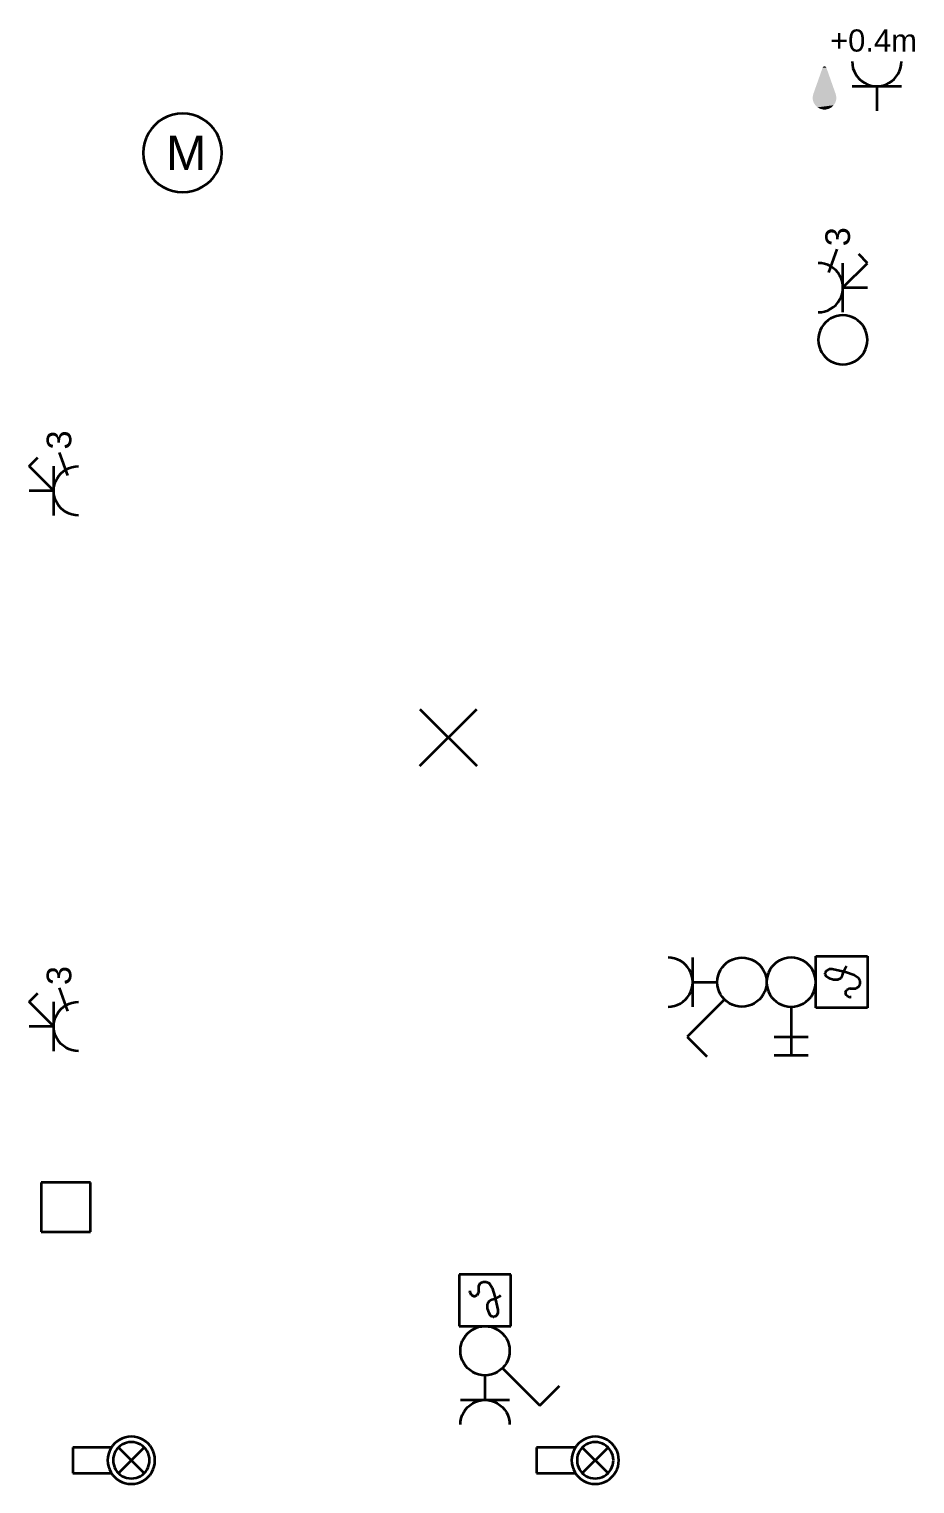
# Model space of a CAD drawing. Extents: x 800 to 1481, y 55 to 490.
# Drawn here: x 1230.3 to 1266.2, y 126.3 to 185.4 of the extents above; entities that cross this region are included whole.
import ezdxf

# ---------------------------------------------------------------- set-up
doc = ezdxf.new("R2010")
doc.units = 0
doc.layers.get('0').update_dxf_attribs({"lineweight": 18})
for name, color, linetype, lineweight, true_color in [('E_Licht', 7, 'Continuous', 35, 0x0080ff), ('E_Multimedia', 7, 'Continuous', 35, 0x00e500), ('E_RTH', 5, 'Continuous', 35, 0x0000ff)]:
    doc.layers.add(name, color=color, linetype=linetype, lineweight=lineweight, true_color=true_color)
doc.styles.get("Standard").update_dxf_attribs({"font": 'arial.ttf'})

# ---------------------------------------------------------------- blocks, each defined once
blk = doc.blocks.new('Abzweigdose quadratisch (multi) UP-A0Q9B2I7AY', base_point=(1230.743, 136.583))
at = {"color": 0, "lineweight": -2}
for p, q in [((1230.743, 138.583), (1230.743, 136.583)), ((1232.743, 138.583), (1230.743, 138.583)), ((1232.743, 136.583), (1232.743, 138.583)), ((1230.743, 136.583), (1232.743, 136.583))]:
    blk.add_line(p, q, dxfattribs=at)
blk = doc.blocks.new('Motor allgemein-A0Q9B2I9AY', base_point=(1234.889, 178.82))
at = {"color": 0, "linetype": 'ByBlock', "lineweight": -2, "ltscale": 0.35}
for p, q in [((1235.358, 181.551), (1235.22, 181.394)), ((1235.515, 181.689), (1235.358, 181.551)), ((1235.689, 181.806), (1235.515, 181.689)), ((1235.877, 181.898), (1235.689, 181.806)), ((1236.075, 181.965), (1235.877, 181.898)), ((1236.28, 182.006), (1236.075, 181.965)), ((1236.489, 182.02), (1236.28, 182.006)), ((1236.698, 182.006), (1236.489, 182.02)), ((1236.903, 181.965), (1236.698, 182.006)), ((1237.101, 181.898), (1236.903, 181.965)), ((1237.289, 181.806), (1237.101, 181.898)), ((1237.463, 181.689), (1237.289, 181.806)), ((1237.62, 181.551), (1237.463, 181.689)), ((1237.758, 181.394), (1237.62, 181.551)), ((1235.011, 181.032), (1234.943, 180.834)), ((1235.103, 181.22), (1235.011, 181.032)), ((1235.22, 181.394), (1235.103, 181.22)), ((1237.875, 181.22), (1237.758, 181.394)), ((1237.967, 181.032), (1237.875, 181.22)), ((1238.034, 180.834), (1237.967, 181.032)), ((1234.903, 180.629), (1234.889, 180.42)), ((1234.889, 180.42), (1234.903, 180.211)), ((1234.943, 180.834), (1234.903, 180.629)), ((1238.075, 180.629), (1238.034, 180.834)), ((1238.089, 180.42), (1238.075, 180.629)), ((1238.075, 180.211), (1238.089, 180.42)), ((1234.903, 180.211), (1234.943, 180.006)), ((1234.943, 180.006), (1235.011, 179.808)), ((1235.011, 179.808), (1235.103, 179.62)), ((1237.875, 179.62), (1237.967, 179.808)), ((1237.967, 179.808), (1238.034, 180.006)), ((1238.034, 180.006), (1238.075, 180.211)), ((1235.103, 179.62), (1235.22, 179.446)), ((1235.22, 179.446), (1235.358, 179.289)), ((1235.358, 179.289), (1235.515, 179.151)), ((1235.515, 179.151), (1235.689, 179.034)), ((1237.289, 179.034), (1237.463, 179.151)), ((1237.463, 179.151), (1237.62, 179.289)), ((1237.62, 179.289), (1237.758, 179.446)), ((1237.758, 179.446), (1237.875, 179.62)), ((1235.689, 179.034), (1235.877, 178.942)), ((1235.877, 178.942), (1236.075, 178.874)), ((1236.075, 178.874), (1236.28, 178.834)), ((1236.28, 178.834), (1236.489, 178.82)), ((1236.489, 178.82), (1236.698, 178.834)), ((1236.698, 178.834), (1236.903, 178.874)), ((1236.903, 178.874), (1237.101, 178.942)), ((1237.101, 178.942), (1237.289, 179.034))]:
    blk.add_line(p, q, dxfattribs=at)
at = {"color": 0, "linetype": 'ByBlock', "lineweight": -2, "ltscale": 0.35, "insert": (1235.819, 181.12), "char_height": 1.4, "attachment_point": 1}
blk.add_mtext('{\\fArial;M}', dxfattribs=at)
blk = doc.blocks.new('Temperaturmelder_ UP-A0Q9B2ILAY', base_point=(1247.721, 132.746))
at = {"color": 0, "linetype": 'ByBlock', "lineweight": -2, "ltscale": 0.35}
for p, q in [((1247.721, 134.846), (1247.721, 132.746)), ((1249.821, 134.846), (1247.721, 134.846)), ((1249.821, 132.746), (1249.821, 134.846)), ((1248.516, 134.366), (1248.576, 134.486)), ((1248.516, 134.144), (1248.516, 134.366)), ((1248.576, 134.486), (1248.696, 134.546)), ((1248.696, 134.546), (1248.816, 134.546)), ((1248.816, 134.546), (1248.936, 134.486)), ((1248.936, 134.486), (1249.056, 134.306)), ((1249.056, 134.306), (1249.176, 133.946)), ((1248.156, 134.186), (1248.156, 134.144)), ((1248.156, 134.135), (1248.156, 134.144)), ((1248.158, 134.126), (1248.156, 134.135)), ((1248.16, 134.118), (1248.158, 134.126)), ((1248.164, 134.11), (1248.16, 134.118)), ((1248.164, 134.11), (1248.207, 134.023)), ((1248.211, 134.017), (1248.207, 134.023)), ((1248.215, 134.011), (1248.211, 134.017)), ((1248.22, 134.006), (1248.215, 134.011)), ((1248.226, 134.001), (1248.22, 134.006)), ((1248.232, 133.998), (1248.226, 134.001)), ((1248.232, 133.998), (1248.311, 133.959)), ((1248.317, 133.956), (1248.311, 133.959)), ((1248.325, 133.954), (1248.317, 133.956)), ((1248.332, 133.953), (1248.325, 133.954)), ((1248.339, 133.953), (1248.332, 133.953)), ((1248.347, 133.954), (1248.339, 133.953)), ((1248.354, 133.956), (1248.347, 133.954)), ((1248.361, 133.959), (1248.354, 133.956)), ((1248.361, 133.959), (1248.439, 133.998)), ((1248.445, 134.001), (1248.439, 133.998)), ((1248.451, 134.006), (1248.445, 134.001)), ((1248.456, 134.011), (1248.451, 134.006)), ((1248.46, 134.017), (1248.456, 134.011)), ((1248.464, 134.023), (1248.46, 134.017)), ((1248.464, 134.023), (1248.508, 134.11)), ((1248.511, 134.118), (1248.508, 134.11)), ((1248.514, 134.126), (1248.511, 134.118)), ((1248.515, 134.135), (1248.514, 134.126)), ((1248.516, 134.144), (1248.515, 134.135)), ((1248.876, 133.646), (1248.936, 133.766)), ((1248.876, 133.466), (1248.876, 133.646)), ((1248.936, 133.766), (1249.056, 133.826)), ((1249.056, 133.826), (1249.236, 133.886)), ((1249.176, 133.946), (1249.296, 133.406)), ((1249.236, 133.886), (1249.356, 133.946)), ((1249.356, 133.946), (1249.416, 134.006)), ((1248.936, 133.286), (1248.876, 133.466)), ((1248.996, 133.166), (1248.936, 133.286)), ((1249.082, 133.123), (1248.996, 133.166)), ((1249.091, 133.119), (1249.082, 133.123)), ((1249.101, 133.116), (1249.091, 133.119)), ((1249.111, 133.115), (1249.101, 133.116)), ((1249.121, 133.115), (1249.111, 133.115)), ((1249.13, 133.116), (1249.121, 133.115)), ((1249.14, 133.119), (1249.13, 133.116)), ((1249.149, 133.123), (1249.14, 133.119)), ((1249.236, 133.166), (1249.149, 133.123)), ((1249.296, 133.286), (1249.236, 133.166)), ((1249.296, 133.406), (1249.296, 133.286)), ((1247.721, 132.746), (1249.821, 132.746))]:
    blk.add_line(p, q, dxfattribs=at)
blk = doc.blocks.new('Schalter_ Schema 0_ UP-A0Q9B2INAY', base_point=(1247.771, 129.518))
at = {"color": 0, "linetype": 'ByBlock', "lineweight": -2, "ltscale": 0.35}
for p, q in [((1247.977, 132.355), (1248.064, 132.453)), ((1248.064, 132.453), (1248.162, 132.539)), ((1248.162, 132.539), (1248.271, 132.612)), ((1248.271, 132.612), (1248.388, 132.67)), ((1248.388, 132.67), (1248.512, 132.712)), ((1248.512, 132.712), (1248.64, 132.737)), ((1248.64, 132.737), (1248.771, 132.746)), ((1248.771, 132.746), (1248.901, 132.737)), ((1248.901, 132.737), (1249.029, 132.712)), ((1249.029, 132.712), (1249.153, 132.67)), ((1249.153, 132.67), (1249.271, 132.612)), ((1249.271, 132.612), (1249.379, 132.539)), ((1249.379, 132.539), (1249.478, 132.453)), ((1249.478, 132.453), (1249.564, 132.355)), ((1247.771, 131.746), (1247.779, 131.877)), ((1247.779, 131.877), (1247.805, 132.005)), ((1247.805, 132.005), (1247.847, 132.129)), ((1247.847, 132.129), (1247.905, 132.246)), ((1247.905, 132.246), (1247.977, 132.355)), ((1249.564, 132.355), (1249.637, 132.246)), ((1249.637, 132.246), (1249.695, 132.129)), ((1249.695, 132.129), (1249.737, 132.005)), ((1249.737, 132.005), (1249.762, 131.877)), ((1249.762, 131.877), (1249.771, 131.746)), ((1247.779, 131.615), (1247.771, 131.746)), ((1247.805, 131.487), (1247.779, 131.615)), ((1247.847, 131.363), (1247.805, 131.487)), ((1247.905, 131.246), (1247.847, 131.363)), ((1247.977, 131.137), (1247.905, 131.246)), ((1249.637, 131.246), (1249.564, 131.137)), ((1249.695, 131.363), (1249.637, 131.246)), ((1249.737, 131.487), (1249.695, 131.363)), ((1249.762, 131.615), (1249.737, 131.487)), ((1249.771, 131.746), (1249.762, 131.615)), ((1248.064, 131.039), (1247.977, 131.137)), ((1248.162, 130.953), (1248.064, 131.039)), ((1248.271, 130.88), (1248.162, 130.953)), ((1248.388, 130.822), (1248.271, 130.88)), ((1248.512, 130.78), (1248.388, 130.822)), ((1248.64, 130.755), (1248.512, 130.78)), ((1248.771, 130.746), (1248.64, 130.755)), ((1248.901, 130.755), (1248.771, 130.746)), ((1249.029, 130.78), (1248.901, 130.755)), ((1249.153, 130.822), (1249.029, 130.78)), ((1249.271, 130.88), (1249.153, 130.822)), ((1249.379, 130.953), (1249.271, 130.88)), ((1249.478, 131.039), (1249.379, 130.953)), ((1249.564, 131.137), (1249.478, 131.039)), ((1249.478, 131.039), (1250.999, 129.518)), ((1250.999, 129.518), (1251.797, 130.315))]:
    blk.add_line(p, q, dxfattribs=at)
blk = doc.blocks.new('Steckdose T13_ UP-A0Q9B2IPAY', base_point=(1247.771, 128.746))
at = {"color": 0, "linetype": 'ByBlock', "lineweight": -2, "ltscale": 0.35}
for p, q in [((1248.771, 129.746), (1248.771, 130.746)), ((1247.771, 129.746), (1249.771, 129.746)), ((1248.064, 129.453), (1248.162, 129.539)), ((1248.162, 129.539), (1248.271, 129.612)), ((1248.271, 129.612), (1248.388, 129.67)), ((1248.388, 129.67), (1248.512, 129.712)), ((1248.512, 129.712), (1248.64, 129.737)), ((1248.64, 129.737), (1248.771, 129.746)), ((1248.771, 129.746), (1248.901, 129.737)), ((1248.901, 129.737), (1249.029, 129.712)), ((1249.029, 129.712), (1249.153, 129.67)), ((1249.153, 129.67), (1249.271, 129.612)), ((1249.271, 129.612), (1249.379, 129.539)), ((1249.379, 129.539), (1249.478, 129.453)), ((1247.771, 128.746), (1247.779, 128.877)), ((1247.779, 128.877), (1247.805, 129.005)), ((1247.805, 129.005), (1247.847, 129.129)), ((1247.847, 129.129), (1247.905, 129.246)), ((1247.905, 129.246), (1247.977, 129.355)), ((1247.977, 129.355), (1248.064, 129.453)), ((1249.478, 129.453), (1249.564, 129.355)), ((1249.564, 129.355), (1249.637, 129.246)), ((1249.637, 129.246), (1249.695, 129.129)), ((1249.695, 129.129), (1249.737, 129.005)), ((1249.737, 129.005), (1249.762, 128.877)), ((1249.762, 128.877), (1249.771, 128.746))]:
    blk.add_line(p, q, dxfattribs=at)
blk = doc.blocks.new('Steckdose T13_ UP_ IP Schutz-A0Q9B3NNAY', base_point=(1262.08, 182.126))
at = {"color": 0, "lineweight": -2}
for p, q in [((1263.682, 184.126), (1263.69, 183.996)), ((1263.69, 183.996), (1263.716, 183.868)), ((1263.716, 183.868), (1263.758, 183.744)), ((1265.606, 183.744), (1265.648, 183.868)), ((1265.648, 183.868), (1265.673, 183.996)), ((1265.673, 183.996), (1265.682, 184.126)), ((1263.758, 183.744), (1263.816, 183.626)), ((1263.816, 183.626), (1263.889, 183.518)), ((1263.889, 183.518), (1263.975, 183.419)), ((1263.975, 183.419), (1264.073, 183.333)), ((1264.073, 183.333), (1264.182, 183.26)), ((1264.182, 183.26), (1264.299, 183.203)), ((1265.065, 183.203), (1265.182, 183.26)), ((1265.182, 183.26), (1265.291, 183.333)), ((1265.291, 183.333), (1265.389, 183.419)), ((1265.389, 183.419), (1265.475, 183.518)), ((1265.475, 183.518), (1265.548, 183.626)), ((1265.548, 183.626), (1265.606, 183.744)), ((1263.682, 183.126), (1265.682, 183.126)), ((1264.299, 183.203), (1264.423, 183.161)), ((1264.423, 183.161), (1264.551, 183.135)), ((1264.551, 183.135), (1264.682, 183.126)), ((1264.682, 183.126), (1264.812, 183.135)), ((1264.682, 183.126), (1264.682, 182.126)), ((1264.812, 183.135), (1264.941, 183.161)), ((1264.941, 183.161), (1265.065, 183.203))]:
    blk.add_line(p, q, dxfattribs=at)
for points in [[(1263.011, 182.817), (1262.106, 182.817), (1262.634, 183.883)], [(1262.106, 182.817), (1262.634, 183.883), (1262.483, 183.883)], [(1262.634, 183.883), (1262.483, 183.883), (1262.624, 183.903)], [(1262.483, 183.883), (1262.624, 183.903), (1262.493, 183.903)], [(1262.624, 183.903), (1262.493, 183.903), (1262.609, 183.919)], [(1262.493, 183.903), (1262.609, 183.919), (1262.508, 183.919)], [(1262.609, 183.919), (1262.508, 183.919), (1262.59, 183.93)], [(1262.508, 183.919), (1262.59, 183.93), (1262.527, 183.93)], [(1262.59, 183.93), (1262.527, 183.93), (1262.569, 183.936)], [(1262.527, 183.93), (1262.569, 183.936), (1262.548, 183.936)], [(1263.037, 182.698), (1262.08, 182.698), (1263.011, 182.817)], [(1262.08, 182.698), (1263.011, 182.817), (1262.106, 182.817)], [(1262.085, 182.576), (1263.037, 182.698), (1262.08, 182.698)], [(1263.037, 182.698), (1262.08, 182.698), (1263.037, 182.698)], [(1262.08, 182.698), (1263.037, 182.698), (1262.08, 182.698)], [(1263.032, 182.576), (1262.085, 182.576), (1263.037, 182.698)], [(1262.121, 182.459), (1263.032, 182.576), (1262.085, 182.576)], [(1263.032, 182.576), (1262.085, 182.576), (1263.032, 182.576)], [(1262.085, 182.576), (1263.032, 182.576), (1262.085, 182.576)], [(1262.996, 182.459), (1262.121, 182.459), (1263.032, 182.576)], [(1262.185, 182.355), (1262.996, 182.459), (1262.121, 182.459)], [(1262.996, 182.459), (1262.121, 182.459), (1262.996, 182.459)], [(1262.121, 182.459), (1262.996, 182.459), (1262.121, 182.459)], [(1262.932, 182.355), (1262.185, 182.355), (1262.996, 182.459)], [(1262.273, 182.271), (1262.932, 182.355), (1262.185, 182.355)], [(1262.844, 182.271), (1262.273, 182.271), (1262.932, 182.355)], [(1262.379, 182.211), (1262.844, 182.271), (1262.273, 182.271)], [(1262.737, 182.211), (1262.379, 182.211), (1262.844, 182.271)], [(1262.497, 182.181), (1262.737, 182.211), (1262.379, 182.211)], [(1262.619, 182.181), (1262.497, 182.181), (1262.737, 182.211)], [(1262.497, 182.181), (1262.619, 182.181), (1262.497, 182.181)]]:
    blk.add_solid(points, dxfattribs=at)
blk = doc.blocks.new('Bauteilbeschriftung-A0Q9B3NPAY', base_point=(1262.784, 184.536))
at = {"color": 0, "linetype": 'ByBlock', "lineweight": -2, "ltscale": 0.35, "insert": (1262.784, 185.436), "char_height": 0.9, "attachment_point": 1}
blk.add_mtext('{\\fArial;+0.4m}', dxfattribs=at)
blk = doc.blocks.new('LED-Deckenleuchte mit Trafotunnel-A0Q9B3VBAY', base_point=(1250.866, 126.336))
at = {"color": 0, "linetype": 'ByBlock', "lineweight": -2, "ltscale": 0.35}
for p, q in [((1252.44, 127.818), (1250.866, 127.818)), ((1250.866, 127.818), (1250.866, 126.774)), ((1252.414, 127.776), (1252.358, 127.663)), ((1252.484, 127.881), (1252.414, 127.776)), ((1252.566, 127.975), (1252.484, 127.881)), ((1252.661, 128.058), (1252.566, 127.975)), ((1252.66, 127.746), (1252.606, 127.665)), ((1252.723, 127.818), (1252.66, 127.746)), ((1252.765, 128.128), (1252.661, 128.058)), ((1252.796, 127.882), (1252.723, 127.818)), ((1252.723, 127.818), (1253.768, 126.774)), ((1252.723, 126.774), (1253.768, 127.818)), ((1252.878, 128.183), (1252.765, 128.128)), ((1252.876, 127.936), (1252.796, 127.882)), ((1252.963, 127.978), (1252.876, 127.936)), ((1252.997, 128.224), (1252.878, 128.183)), ((1253.054, 128.009), (1252.963, 127.978)), ((1253.12, 128.248), (1252.997, 128.224)), ((1253.149, 128.028), (1253.054, 128.009)), ((1253.245, 128.256), (1253.12, 128.248)), ((1253.245, 128.035), (1253.149, 128.028)), ((1253.371, 128.248), (1253.245, 128.256)), ((1253.342, 128.028), (1253.245, 128.035)), ((1253.437, 128.009), (1253.342, 128.028)), ((1253.494, 128.224), (1253.371, 128.248)), ((1253.528, 127.978), (1253.437, 128.009)), ((1253.613, 128.183), (1253.494, 128.224)), ((1253.615, 127.936), (1253.528, 127.978)), ((1253.726, 128.128), (1253.613, 128.183)), ((1253.695, 127.882), (1253.615, 127.936)), ((1253.768, 127.818), (1253.695, 127.882)), ((1253.83, 128.058), (1253.726, 128.128)), ((1253.831, 127.746), (1253.768, 127.818)), ((1253.924, 127.975), (1253.83, 128.058)), ((1253.885, 127.665), (1253.831, 127.746)), ((1254.007, 127.881), (1253.924, 127.975)), ((1254.077, 127.776), (1254.007, 127.881)), ((1254.133, 127.663), (1254.077, 127.776)), ((1252.293, 127.421), (1252.285, 127.296)), ((1252.285, 127.296), (1252.293, 127.171)), ((1252.318, 127.545), (1252.293, 127.421)), ((1252.293, 127.171), (1252.318, 127.047)), ((1252.358, 127.663), (1252.318, 127.545)), ((1252.513, 127.392), (1252.507, 127.296)), ((1252.507, 127.296), (1252.513, 127.2)), ((1252.532, 127.487), (1252.513, 127.392)), ((1252.513, 127.2), (1252.532, 127.105)), ((1252.563, 127.579), (1252.532, 127.487)), ((1252.532, 127.105), (1252.563, 127.013)), ((1252.606, 127.665), (1252.563, 127.579)), ((1253.928, 127.579), (1253.885, 127.665)), ((1253.959, 127.487), (1253.928, 127.579)), ((1253.928, 127.013), (1253.959, 127.105)), ((1253.978, 127.392), (1253.959, 127.487)), ((1253.959, 127.105), (1253.978, 127.2)), ((1253.984, 127.296), (1253.978, 127.392)), ((1253.978, 127.2), (1253.984, 127.296)), ((1254.173, 127.545), (1254.133, 127.663)), ((1254.197, 127.421), (1254.173, 127.545)), ((1254.173, 127.047), (1254.197, 127.171)), ((1254.206, 127.296), (1254.197, 127.421)), ((1254.197, 127.171), (1254.206, 127.296)), ((1250.866, 126.774), (1252.44, 126.774)), ((1252.318, 127.047), (1252.358, 126.929)), ((1252.358, 126.929), (1252.414, 126.816)), ((1252.414, 126.816), (1252.484, 126.711)), ((1252.484, 126.711), (1252.566, 126.617)), ((1252.563, 127.013), (1252.606, 126.927)), ((1252.566, 126.617), (1252.661, 126.534)), ((1252.606, 126.927), (1252.66, 126.846)), ((1252.66, 126.846), (1252.723, 126.774)), ((1252.661, 126.534), (1252.765, 126.464)), ((1252.723, 126.774), (1252.796, 126.71)), ((1252.796, 126.71), (1252.876, 126.656)), ((1252.876, 126.656), (1252.963, 126.614)), ((1252.963, 126.614), (1253.054, 126.583)), ((1253.054, 126.583), (1253.149, 126.564)), ((1253.149, 126.564), (1253.245, 126.557)), ((1253.245, 126.557), (1253.342, 126.564)), ((1253.342, 126.564), (1253.437, 126.583)), ((1253.437, 126.583), (1253.528, 126.614)), ((1253.528, 126.614), (1253.615, 126.656)), ((1253.615, 126.656), (1253.695, 126.71)), ((1253.695, 126.71), (1253.768, 126.774)), ((1253.726, 126.464), (1253.83, 126.534)), ((1253.768, 126.774), (1253.831, 126.846)), ((1253.83, 126.534), (1253.924, 126.617)), ((1253.831, 126.846), (1253.885, 126.927)), ((1253.885, 126.927), (1253.928, 127.013)), ((1253.924, 126.617), (1254.007, 126.711)), ((1254.007, 126.711), (1254.077, 126.816)), ((1254.077, 126.816), (1254.133, 126.929)), ((1254.133, 126.929), (1254.173, 127.047)), ((1252.765, 126.464), (1252.878, 126.409)), ((1252.878, 126.409), (1252.997, 126.368)), ((1252.997, 126.368), (1253.12, 126.344)), ((1253.12, 126.344), (1253.245, 126.336)), ((1253.245, 126.336), (1253.371, 126.344)), ((1253.371, 126.344), (1253.494, 126.368)), ((1253.494, 126.368), (1253.613, 126.409)), ((1253.613, 126.409), (1253.726, 126.464))]:
    blk.add_line(p, q, dxfattribs=at)
blk = doc.blocks.new('Deckenauslass-A0Q9B47TAY', base_point=(1246.126, 155.507))
at = {"color": 0, "lineweight": -2}
for p, q in [((1246.126, 155.507), (1248.434, 157.815)), ((1246.126, 157.815), (1248.434, 155.507))]:
    blk.add_line(p, q, dxfattribs=at)
blk = doc.blocks.new('Steckdose T13_ UP_ 3-fach_ geschaltet-A0Q9B47VAY', base_point=(1230.255, 143.924))
at = {"color": 0, "linetype": 'ByBlock', "lineweight": -2, "ltscale": 0.35}
for p, q in [((1230.255, 145.924), (1230.61, 146.279)), ((1231.824, 145.542), (1231.486, 146.486)), ((1231.255, 144.924), (1230.255, 145.924)), ((1231.255, 143.924), (1231.255, 145.924)), ((1231.331, 145.307), (1231.389, 145.424)), ((1231.389, 145.424), (1231.462, 145.533)), ((1231.462, 145.533), (1231.548, 145.631)), ((1231.548, 145.631), (1231.646, 145.718)), ((1231.646, 145.718), (1231.755, 145.79)), ((1231.755, 145.79), (1231.873, 145.848)), ((1231.873, 145.848), (1231.996, 145.89)), ((1231.996, 145.89), (1232.125, 145.916)), ((1232.125, 145.916), (1232.255, 145.924)), ((1231.255, 144.924), (1230.255, 144.924)), ((1231.255, 144.924), (1231.264, 145.055)), ((1231.264, 144.794), (1231.255, 144.924)), ((1231.264, 145.055), (1231.289, 145.183)), ((1231.289, 145.183), (1231.331, 145.307)), ((1231.289, 144.665), (1231.264, 144.794)), ((1231.331, 144.542), (1231.289, 144.665)), ((1231.389, 144.424), (1231.331, 144.542)), ((1231.462, 144.315), (1231.389, 144.424)), ((1231.548, 144.217), (1231.462, 144.315)), ((1231.646, 144.131), (1231.548, 144.217)), ((1231.755, 144.058), (1231.646, 144.131)), ((1231.873, 144), (1231.755, 144.058)), ((1231.996, 143.958), (1231.873, 144)), ((1232.125, 143.933), (1231.996, 143.958)), ((1232.255, 143.924), (1232.125, 143.933))]:
    blk.add_line(p, q, dxfattribs=at)
at = {"color": 0, "linetype": 'ByBlock', "lineweight": -2, "ltscale": 0.35, "insert": (1230.968, 146.603), "char_height": 1, "attachment_point": 1, "rotation": 90}
blk.add_mtext('{\\fArial;3}', dxfattribs=at)
blk = doc.blocks.new('Steckdose T13_ UP_ 3-fach_ geschaltet-A0Q9B47XAY', base_point=(1230.255, 165.686))
at = {"color": 0, "linetype": 'ByBlock', "lineweight": -2, "ltscale": 0.35}
for p, q in [((1230.255, 167.686), (1230.61, 168.041)), ((1231.824, 167.304), (1231.486, 168.248)), ((1231.255, 166.686), (1230.255, 167.686)), ((1231.255, 165.686), (1231.255, 167.686)), ((1231.389, 167.186), (1231.462, 167.295)), ((1231.462, 167.295), (1231.548, 167.393)), ((1231.548, 167.393), (1231.646, 167.48)), ((1231.646, 167.48), (1231.755, 167.552)), ((1231.755, 167.552), (1231.873, 167.61)), ((1231.873, 167.61), (1231.996, 167.652)), ((1231.996, 167.652), (1232.125, 167.678)), ((1232.125, 167.678), (1232.255, 167.686)), ((1231.255, 166.686), (1231.264, 166.817)), ((1231.264, 166.817), (1231.289, 166.945)), ((1231.289, 166.945), (1231.331, 167.069)), ((1231.331, 167.069), (1231.389, 167.186)), ((1231.255, 166.686), (1230.255, 166.686)), ((1231.264, 166.556), (1231.255, 166.686)), ((1231.289, 166.428), (1231.264, 166.556)), ((1231.331, 166.304), (1231.289, 166.428)), ((1231.389, 166.186), (1231.331, 166.304)), ((1231.462, 166.078), (1231.389, 166.186)), ((1231.548, 165.979), (1231.462, 166.078)), ((1231.646, 165.893), (1231.548, 165.979)), ((1231.755, 165.82), (1231.646, 165.893)), ((1231.873, 165.762), (1231.755, 165.82)), ((1231.996, 165.72), (1231.873, 165.762)), ((1232.125, 165.695), (1231.996, 165.72)), ((1232.255, 165.686), (1232.125, 165.695))]:
    blk.add_line(p, q, dxfattribs=at)
at = {"color": 0, "linetype": 'ByBlock', "lineweight": -2, "ltscale": 0.35, "insert": (1230.968, 168.365), "char_height": 1, "attachment_point": 1, "rotation": 90}
blk.add_mtext('{\\fArial;3}', dxfattribs=at)
blk = doc.blocks.new('Temperaturmelder_ UP-A0Q9B47ZAY', base_point=(1262.205, 145.675))
at = {"color": 0, "linetype": 'ByBlock', "lineweight": -2, "ltscale": 0.35}
for p, q in [((1262.205, 145.675), (1262.205, 147.775)), ((1262.205, 147.775), (1264.305, 147.775)), ((1262.745, 147.25), (1262.625, 147.19)), ((1262.865, 147.25), (1262.745, 147.25)), ((1263.405, 147.13), (1262.865, 147.25)), ((1263.345, 147.19), (1263.405, 147.31)), ((1263.405, 147.31), (1263.465, 147.37)), ((1264.305, 147.775), (1264.305, 145.675)), ((1262.576, 147.084), (1262.574, 147.075)), ((1262.574, 147.075), (1262.574, 147.065)), ((1262.574, 147.065), (1262.576, 147.055)), ((1262.578, 147.094), (1262.576, 147.084)), ((1262.576, 147.055), (1262.578, 147.045)), ((1262.582, 147.103), (1262.578, 147.094)), ((1262.578, 147.045), (1262.582, 147.036)), ((1262.625, 147.19), (1262.582, 147.103)), ((1262.582, 147.036), (1262.625, 146.95)), ((1262.625, 146.95), (1262.745, 146.89)), ((1262.745, 146.89), (1262.925, 146.83)), ((1262.925, 146.83), (1263.105, 146.83)), ((1263.105, 146.83), (1263.225, 146.89)), ((1263.225, 146.89), (1263.285, 147.01)), ((1263.285, 147.01), (1263.345, 147.19)), ((1263.765, 147.01), (1263.405, 147.13)), ((1263.945, 146.89), (1263.765, 147.01)), ((1264.005, 146.77), (1263.945, 146.89)), ((1263.945, 146.53), (1264.005, 146.65)), ((1264.005, 146.65), (1264.005, 146.77)), ((1263.413, 146.301), (1263.412, 146.293)), ((1263.412, 146.293), (1263.412, 146.286)), ((1263.412, 146.286), (1263.413, 146.279)), ((1263.415, 146.308), (1263.413, 146.301)), ((1263.413, 146.279), (1263.415, 146.271)), ((1263.418, 146.315), (1263.415, 146.308)), ((1263.415, 146.271), (1263.418, 146.264)), ((1263.418, 146.315), (1263.457, 146.393)), ((1263.457, 146.186), (1263.418, 146.264)), ((1263.461, 146.399), (1263.457, 146.393)), ((1263.457, 146.186), (1263.461, 146.18)), ((1263.465, 146.405), (1263.461, 146.399)), ((1263.461, 146.18), (1263.465, 146.174)), ((1263.47, 146.41), (1263.465, 146.405)), ((1263.465, 146.174), (1263.47, 146.169)), ((1263.476, 146.414), (1263.47, 146.41)), ((1263.47, 146.169), (1263.476, 146.165)), ((1263.482, 146.418), (1263.476, 146.414)), ((1263.476, 146.165), (1263.482, 146.161)), ((1263.482, 146.418), (1263.57, 146.462)), ((1263.57, 146.118), (1263.482, 146.161)), ((1263.578, 146.465), (1263.57, 146.462)), ((1263.57, 146.118), (1263.578, 146.114)), ((1263.586, 146.468), (1263.578, 146.465)), ((1263.578, 146.114), (1263.586, 146.112)), ((1263.594, 146.469), (1263.586, 146.468)), ((1263.586, 146.112), (1263.594, 146.11)), ((1263.603, 146.47), (1263.594, 146.469)), ((1263.594, 146.11), (1263.603, 146.11)), ((1263.603, 146.47), (1263.825, 146.47)), ((1263.645, 146.11), (1263.603, 146.11)), ((1263.825, 146.47), (1263.945, 146.53)), ((1264.305, 145.675), (1262.205, 145.675))]:
    blk.add_line(p, q, dxfattribs=at)
blk = doc.blocks.new('Storentaster_ UP-A0Q9B481AY', base_point=(1260.205, 143.749))
at = {"color": 0, "lineweight": -2}
for p, q in [((1260.339, 147.225), (1260.282, 147.107)), ((1260.412, 147.333), (1260.339, 147.225)), ((1260.498, 147.432), (1260.412, 147.333)), ((1260.597, 147.518), (1260.498, 147.432)), ((1260.705, 147.591), (1260.597, 147.518)), ((1260.823, 147.649), (1260.705, 147.591)), ((1260.947, 147.691), (1260.823, 147.649)), ((1261.075, 147.716), (1260.947, 147.691)), ((1261.205, 147.725), (1261.075, 147.716)), ((1261.336, 147.716), (1261.205, 147.725)), ((1261.464, 147.691), (1261.336, 147.716)), ((1261.588, 147.649), (1261.464, 147.691)), ((1261.705, 147.591), (1261.588, 147.649)), ((1261.814, 147.518), (1261.705, 147.591)), ((1261.913, 147.432), (1261.814, 147.518)), ((1261.999, 147.333), (1261.913, 147.432)), ((1262.071, 147.225), (1261.999, 147.333)), ((1262.129, 147.107), (1262.071, 147.225)), ((1260.214, 146.855), (1260.205, 146.725)), ((1260.205, 146.725), (1260.214, 146.594)), ((1260.24, 146.983), (1260.214, 146.855)), ((1260.282, 147.107), (1260.24, 146.983)), ((1262.171, 146.983), (1262.129, 147.107)), ((1262.197, 146.855), (1262.171, 146.983)), ((1262.205, 146.725), (1262.197, 146.855)), ((1262.197, 146.594), (1262.205, 146.725)), ((1260.214, 146.594), (1260.24, 146.466)), ((1260.24, 146.466), (1260.282, 146.342)), ((1260.282, 146.342), (1260.339, 146.225)), ((1260.339, 146.225), (1260.412, 146.116)), ((1260.412, 146.116), (1260.498, 146.018)), ((1260.498, 146.018), (1260.597, 145.931)), ((1261.814, 145.931), (1261.913, 146.018)), ((1261.913, 146.018), (1261.999, 146.116)), ((1261.999, 146.116), (1262.071, 146.225)), ((1262.071, 146.225), (1262.129, 146.342)), ((1262.129, 146.342), (1262.171, 146.466)), ((1262.171, 146.466), (1262.197, 146.594)), ((1260.597, 145.931), (1260.705, 145.859)), ((1260.705, 145.859), (1260.823, 145.801)), ((1260.823, 145.801), (1260.947, 145.759)), ((1260.947, 145.759), (1261.075, 145.733)), ((1261.075, 145.733), (1261.205, 145.725)), ((1261.205, 145.725), (1261.336, 145.733)), ((1261.205, 145.725), (1261.205, 143.749)), ((1261.336, 145.733), (1261.464, 145.759)), ((1261.464, 145.759), (1261.588, 145.801)), ((1261.588, 145.801), (1261.705, 145.859)), ((1261.705, 145.859), (1261.814, 145.931)), ((1261.895, 144.49), (1260.515, 144.49)), ((1261.895, 143.749), (1260.515, 143.749))]:
    blk.add_line(p, q, dxfattribs=at)
blk = doc.blocks.new('Schalter_ Schema 0_ UP-A0Q9B483AY', base_point=(1256.977, 143.699))
at = {"color": 0, "linetype": 'ByBlock', "lineweight": -2, "ltscale": 0.35}
for p, q in [((1258.282, 147.107), (1258.339, 147.225)), ((1258.339, 147.225), (1258.412, 147.333)), ((1258.412, 147.333), (1258.498, 147.432)), ((1258.498, 147.432), (1258.597, 147.518)), ((1258.597, 147.518), (1258.705, 147.591)), ((1258.705, 147.591), (1258.823, 147.649)), ((1258.823, 147.649), (1258.947, 147.691)), ((1258.947, 147.691), (1259.075, 147.716)), ((1259.075, 147.716), (1259.205, 147.725)), ((1259.205, 147.725), (1259.336, 147.716)), ((1259.336, 147.716), (1259.464, 147.691)), ((1259.464, 147.691), (1259.588, 147.649)), ((1259.588, 147.649), (1259.705, 147.591)), ((1259.705, 147.591), (1259.814, 147.518)), ((1259.814, 147.518), (1259.913, 147.432)), ((1259.913, 147.432), (1259.999, 147.333)), ((1259.999, 147.333), (1260.071, 147.225)), ((1260.071, 147.225), (1260.129, 147.107)), ((1258.205, 146.725), (1258.214, 146.855)), ((1258.214, 146.594), (1258.205, 146.725)), ((1258.214, 146.855), (1258.24, 146.983)), ((1258.24, 146.983), (1258.282, 147.107)), ((1260.129, 147.107), (1260.171, 146.983)), ((1260.171, 146.983), (1260.197, 146.855)), ((1260.197, 146.855), (1260.205, 146.725)), ((1260.205, 146.725), (1260.197, 146.594)), ((1258.498, 146.018), (1256.977, 144.496)), ((1258.24, 146.466), (1258.214, 146.594)), ((1258.282, 146.342), (1258.24, 146.466)), ((1258.339, 146.225), (1258.282, 146.342)), ((1258.412, 146.116), (1258.339, 146.225)), ((1258.498, 146.018), (1258.412, 146.116)), ((1258.597, 145.931), (1258.498, 146.018)), ((1259.913, 146.018), (1259.814, 145.931)), ((1259.999, 146.116), (1259.913, 146.018)), ((1260.071, 146.225), (1259.999, 146.116)), ((1260.129, 146.342), (1260.071, 146.225)), ((1260.171, 146.466), (1260.129, 146.342)), ((1260.197, 146.594), (1260.171, 146.466)), ((1258.705, 145.859), (1258.597, 145.931)), ((1258.823, 145.801), (1258.705, 145.859)), ((1258.947, 145.759), (1258.823, 145.801)), ((1259.075, 145.733), (1258.947, 145.759)), ((1259.205, 145.725), (1259.075, 145.733)), ((1259.336, 145.733), (1259.205, 145.725)), ((1259.464, 145.759), (1259.336, 145.733)), ((1259.588, 145.801), (1259.464, 145.759)), ((1259.705, 145.859), (1259.588, 145.801)), ((1259.814, 145.931), (1259.705, 145.859)), ((1256.977, 144.496), (1257.774, 143.699))]:
    blk.add_line(p, q, dxfattribs=at)
blk = doc.blocks.new('Steckdose T13_ UP-A0Q9B485AY', base_point=(1256.205, 145.725))
at = {"color": 0, "linetype": 'ByBlock', "lineweight": -2, "ltscale": 0.35}
for p, q in [((1256.336, 147.716), (1256.205, 147.725)), ((1256.464, 147.691), (1256.336, 147.716)), ((1256.588, 147.649), (1256.464, 147.691)), ((1256.705, 147.591), (1256.588, 147.649)), ((1256.814, 147.518), (1256.705, 147.591)), ((1256.913, 147.432), (1256.814, 147.518)), ((1256.999, 147.333), (1256.913, 147.432)), ((1257.071, 147.225), (1256.999, 147.333)), ((1257.129, 147.107), (1257.071, 147.225)), ((1257.205, 145.725), (1257.205, 147.725)), ((1257.171, 146.983), (1257.129, 147.107)), ((1257.197, 146.855), (1257.171, 146.983)), ((1257.205, 146.725), (1257.197, 146.855)), ((1257.197, 146.594), (1257.205, 146.725)), ((1257.205, 146.725), (1258.205, 146.725)), ((1256.814, 145.931), (1256.913, 146.018)), ((1256.913, 146.018), (1256.999, 146.116)), ((1256.999, 146.116), (1257.071, 146.225)), ((1257.071, 146.225), (1257.129, 146.342)), ((1257.129, 146.342), (1257.171, 146.466)), ((1257.171, 146.466), (1257.197, 146.594)), ((1256.205, 145.725), (1256.336, 145.733)), ((1256.336, 145.733), (1256.464, 145.759)), ((1256.464, 145.759), (1256.588, 145.801)), ((1256.588, 145.801), (1256.705, 145.859)), ((1256.705, 145.859), (1256.814, 145.931))]:
    blk.add_line(p, q, dxfattribs=at)
blk = doc.blocks.new('Steckdose T13_ UP_ 3-fach_ geschaltet-A0Q9B487AY', base_point=(1262.305, 173.944))
at = {"color": 0, "linetype": 'ByBlock', "lineweight": -2, "ltscale": 0.35}
for p, q in [((1262.736, 175.561), (1263.075, 176.506)), ((1264.305, 175.944), (1263.951, 176.299)), ((1262.436, 175.935), (1262.305, 175.944)), ((1262.564, 175.91), (1262.436, 175.935)), ((1262.688, 175.868), (1262.564, 175.91)), ((1262.805, 175.81), (1262.688, 175.868)), ((1262.914, 175.737), (1262.805, 175.81)), ((1263.013, 175.651), (1262.914, 175.737)), ((1263.099, 175.553), (1263.013, 175.651)), ((1263.305, 173.944), (1263.305, 175.944)), ((1263.305, 174.944), (1264.305, 175.944)), ((1263.171, 175.444), (1263.099, 175.553)), ((1263.229, 175.327), (1263.171, 175.444)), ((1263.271, 175.203), (1263.229, 175.327)), ((1263.297, 175.075), (1263.271, 175.203)), ((1263.305, 174.944), (1263.297, 175.075)), ((1263.099, 174.335), (1263.171, 174.444)), ((1263.171, 174.444), (1263.229, 174.561)), ((1263.229, 174.561), (1263.271, 174.685)), ((1263.271, 174.685), (1263.297, 174.814)), ((1263.297, 174.814), (1263.305, 174.944)), ((1263.305, 174.944), (1264.305, 174.944)), ((1262.305, 173.944), (1262.436, 173.953)), ((1262.436, 173.953), (1262.564, 173.978)), ((1262.564, 173.978), (1262.688, 174.02)), ((1262.688, 174.02), (1262.805, 174.078)), ((1262.805, 174.078), (1262.914, 174.151)), ((1262.914, 174.151), (1263.013, 174.237)), ((1263.013, 174.237), (1263.099, 174.335))]:
    blk.add_line(p, q, dxfattribs=at)
at = {"color": 0, "linetype": 'ByBlock', "lineweight": -2, "ltscale": 0.35, "insert": (1262.593, 176.623), "char_height": 1, "attachment_point": 1, "rotation": 90}
blk.add_mtext('{\\fArial;3}', dxfattribs=at)
blk = doc.blocks.new('Einlasskasten UP-A0Q9B489AY', base_point=(1262.305, 171.821))
at = {"color": 0, "lineweight": -2}
for p, q in [((1263.175, 173.812), (1263.047, 173.787)), ((1263.305, 173.821), (1263.175, 173.812)), ((1263.436, 173.812), (1263.305, 173.821)), ((1263.564, 173.787), (1263.436, 173.812)), ((1262.382, 173.204), (1262.34, 173.08)), ((1262.439, 173.321), (1262.382, 173.204)), ((1262.512, 173.43), (1262.439, 173.321)), ((1262.598, 173.528), (1262.512, 173.43)), ((1262.697, 173.614), (1262.598, 173.528)), ((1262.805, 173.687), (1262.697, 173.614)), ((1262.923, 173.745), (1262.805, 173.687)), ((1263.047, 173.787), (1262.923, 173.745)), ((1263.688, 173.745), (1263.564, 173.787)), ((1263.805, 173.687), (1263.688, 173.745)), ((1263.914, 173.614), (1263.805, 173.687)), ((1264.013, 173.528), (1263.914, 173.614)), ((1264.099, 173.43), (1264.013, 173.528)), ((1264.171, 173.321), (1264.099, 173.43)), ((1264.229, 173.204), (1264.171, 173.321)), ((1264.271, 173.08), (1264.229, 173.204)), ((1262.314, 172.951), (1262.305, 172.821)), ((1262.305, 172.821), (1262.314, 172.69)), ((1262.34, 173.08), (1262.314, 172.951)), ((1262.314, 172.69), (1262.34, 172.562)), ((1264.297, 172.951), (1264.271, 173.08)), ((1264.271, 172.562), (1264.297, 172.69)), ((1264.305, 172.821), (1264.297, 172.951)), ((1264.297, 172.69), (1264.305, 172.821)), ((1262.34, 172.562), (1262.382, 172.438)), ((1262.382, 172.438), (1262.439, 172.321)), ((1262.439, 172.321), (1262.512, 172.212)), ((1262.512, 172.212), (1262.598, 172.114)), ((1262.598, 172.114), (1262.697, 172.028)), ((1262.697, 172.028), (1262.805, 171.955)), ((1263.805, 171.955), (1263.914, 172.028)), ((1263.914, 172.028), (1264.013, 172.114)), ((1264.013, 172.114), (1264.099, 172.212)), ((1264.099, 172.212), (1264.171, 172.321)), ((1264.171, 172.321), (1264.229, 172.438)), ((1264.229, 172.438), (1264.271, 172.562)), ((1262.805, 171.955), (1262.923, 171.897)), ((1262.923, 171.897), (1263.047, 171.855)), ((1263.047, 171.855), (1263.175, 171.829)), ((1263.175, 171.829), (1263.305, 171.821)), ((1263.305, 171.821), (1263.436, 171.829)), ((1263.436, 171.829), (1263.564, 171.855)), ((1263.564, 171.855), (1263.688, 171.897)), ((1263.688, 171.897), (1263.805, 171.955))]:
    blk.add_line(p, q, dxfattribs=at)
blk = doc.blocks.new('LED-Deckenleuchte mit Trafotunnel-A0Q9B4EVAY', base_point=(1232.026, 126.336))
at = {"color": 0, "linetype": 'ByBlock', "lineweight": -2, "ltscale": 0.35}
for p, q in [((1233.6, 127.818), (1232.026, 127.818)), ((1232.026, 127.818), (1232.026, 126.774)), ((1233.574, 127.776), (1233.518, 127.663)), ((1233.644, 127.881), (1233.574, 127.776)), ((1233.726, 127.975), (1233.644, 127.881)), ((1233.821, 128.058), (1233.726, 127.975)), ((1233.82, 127.746), (1233.766, 127.665)), ((1233.883, 127.818), (1233.82, 127.746)), ((1233.925, 128.128), (1233.821, 128.058)), ((1233.956, 127.882), (1233.883, 127.818)), ((1233.883, 127.818), (1234.928, 126.774)), ((1233.883, 126.774), (1234.928, 127.818)), ((1234.038, 128.183), (1233.925, 128.128)), ((1234.036, 127.936), (1233.956, 127.882)), ((1234.123, 127.978), (1234.036, 127.936)), ((1234.157, 128.224), (1234.038, 128.183)), ((1234.214, 128.009), (1234.123, 127.978)), ((1234.28, 128.248), (1234.157, 128.224)), ((1234.309, 128.028), (1234.214, 128.009)), ((1234.405, 128.256), (1234.28, 128.248)), ((1234.405, 128.035), (1234.309, 128.028)), ((1234.531, 128.248), (1234.405, 128.256)), ((1234.502, 128.028), (1234.405, 128.035)), ((1234.597, 128.009), (1234.502, 128.028)), ((1234.654, 128.224), (1234.531, 128.248)), ((1234.688, 127.978), (1234.597, 128.009)), ((1234.773, 128.183), (1234.654, 128.224)), ((1234.775, 127.936), (1234.688, 127.978)), ((1234.886, 128.128), (1234.773, 128.183)), ((1234.855, 127.882), (1234.775, 127.936)), ((1234.928, 127.818), (1234.855, 127.882)), ((1234.99, 128.058), (1234.886, 128.128)), ((1234.991, 127.746), (1234.928, 127.818)), ((1235.084, 127.975), (1234.99, 128.058)), ((1235.045, 127.665), (1234.991, 127.746)), ((1235.167, 127.881), (1235.084, 127.975)), ((1235.237, 127.776), (1235.167, 127.881)), ((1235.293, 127.663), (1235.237, 127.776)), ((1233.453, 127.421), (1233.445, 127.296)), ((1233.445, 127.296), (1233.453, 127.171)), ((1233.478, 127.545), (1233.453, 127.421)), ((1233.453, 127.171), (1233.478, 127.047)), ((1233.518, 127.663), (1233.478, 127.545)), ((1233.673, 127.392), (1233.667, 127.296)), ((1233.667, 127.296), (1233.673, 127.2)), ((1233.692, 127.487), (1233.673, 127.392)), ((1233.673, 127.2), (1233.692, 127.105)), ((1233.723, 127.579), (1233.692, 127.487)), ((1233.692, 127.105), (1233.723, 127.013)), ((1233.766, 127.665), (1233.723, 127.579)), ((1235.088, 127.579), (1235.045, 127.665)), ((1235.119, 127.487), (1235.088, 127.579)), ((1235.088, 127.013), (1235.119, 127.105)), ((1235.138, 127.392), (1235.119, 127.487)), ((1235.119, 127.105), (1235.138, 127.2)), ((1235.144, 127.296), (1235.138, 127.392)), ((1235.138, 127.2), (1235.144, 127.296)), ((1235.333, 127.545), (1235.293, 127.663)), ((1235.357, 127.421), (1235.333, 127.545)), ((1235.333, 127.047), (1235.357, 127.171)), ((1235.366, 127.296), (1235.357, 127.421)), ((1235.357, 127.171), (1235.366, 127.296)), ((1232.026, 126.774), (1233.6, 126.774)), ((1233.478, 127.047), (1233.518, 126.929)), ((1233.518, 126.929), (1233.574, 126.816)), ((1233.574, 126.816), (1233.644, 126.711)), ((1233.644, 126.711), (1233.726, 126.617)), ((1233.723, 127.013), (1233.766, 126.927)), ((1233.726, 126.617), (1233.821, 126.534)), ((1233.766, 126.927), (1233.82, 126.846)), ((1233.82, 126.846), (1233.883, 126.774)), ((1233.821, 126.534), (1233.925, 126.464)), ((1233.883, 126.774), (1233.956, 126.71)), ((1233.956, 126.71), (1234.036, 126.656)), ((1234.036, 126.656), (1234.123, 126.614)), ((1234.123, 126.614), (1234.214, 126.583)), ((1234.214, 126.583), (1234.309, 126.564)), ((1234.309, 126.564), (1234.405, 126.557)), ((1234.405, 126.557), (1234.502, 126.564)), ((1234.502, 126.564), (1234.597, 126.583)), ((1234.597, 126.583), (1234.688, 126.614)), ((1234.688, 126.614), (1234.775, 126.656)), ((1234.775, 126.656), (1234.855, 126.71)), ((1234.855, 126.71), (1234.928, 126.774)), ((1234.886, 126.464), (1234.99, 126.534)), ((1234.928, 126.774), (1234.991, 126.846)), ((1234.99, 126.534), (1235.084, 126.617)), ((1234.991, 126.846), (1235.045, 126.927)), ((1235.045, 126.927), (1235.088, 127.013)), ((1235.084, 126.617), (1235.167, 126.711)), ((1235.167, 126.711), (1235.237, 126.816)), ((1235.237, 126.816), (1235.293, 126.929)), ((1235.293, 126.929), (1235.333, 127.047)), ((1233.925, 126.464), (1234.038, 126.409)), ((1234.038, 126.409), (1234.157, 126.368)), ((1234.157, 126.368), (1234.28, 126.344)), ((1234.28, 126.344), (1234.405, 126.336)), ((1234.405, 126.336), (1234.531, 126.344)), ((1234.531, 126.344), (1234.654, 126.368)), ((1234.654, 126.368), (1234.773, 126.409)), ((1234.773, 126.409), (1234.886, 126.464))]:
    blk.add_line(p, q, dxfattribs=at)

msp = doc.modelspace()

# ---------------------------------------------------------------- block references
at = {"layer": 'E_Licht', "ltscale": 0.35}
for name, p in [('Bauteilbeschriftung-A0Q9B3NPAY', (1262.784, 184.536)), ('Motor allgemein-A0Q9B2I9AY', (1234.889, 178.82)), ('Steckdose T13_ UP_ 3-fach_ geschaltet-A0Q9B487AY', (1262.305, 173.944)), ('Steckdose T13_ UP_ 3-fach_ geschaltet-A0Q9B47XAY', (1230.255, 165.686)), ('Steckdose T13_ UP_ 3-fach_ geschaltet-A0Q9B47VAY', (1230.255, 143.924)), ('Steckdose T13_ UP-A0Q9B485AY', (1256.205, 145.725)), ('Schalter_ Schema 0_ UP-A0Q9B483AY', (1256.977, 143.699)), ('Schalter_ Schema 0_ UP-A0Q9B2INAY', (1247.771, 129.518)), ('Steckdose T13_ UP-A0Q9B2IPAY', (1247.771, 128.746)), ('LED-Deckenleuchte mit Trafotunnel-A0Q9B4EVAY', (1232.026, 126.336)), ('LED-Deckenleuchte mit Trafotunnel-A0Q9B3VBAY', (1250.866, 126.336))]:
    msp.add_blockref(name, p, dxfattribs=at)
at = {"layer": 'E_Licht', "linetype": 'Continuous', "ltscale": 0.35}
for name, p in [('Steckdose T13_ UP_ IP Schutz-A0Q9B3NNAY', (1262.08, 182.126)), ('Deckenauslass-A0Q9B47TAY', (1246.126, 155.507)), ('Storentaster_ UP-A0Q9B481AY', (1260.205, 143.749)), ('Abzweigdose quadratisch (multi) UP-A0Q9B2I7AY', (1230.743, 136.583))]:
    msp.add_blockref(name, p, dxfattribs=at)
at = {"layer": 'E_Multimedia', "linetype": 'Continuous', "ltscale": 0.35}
msp.add_blockref('Einlasskasten UP-A0Q9B489AY', (1262.305, 171.821), dxfattribs=at)
at = {"layer": 'E_RTH', "ltscale": 0.35}
for name, p in [('Temperaturmelder_ UP-A0Q9B47ZAY', (1262.205, 145.675)), ('Temperaturmelder_ UP-A0Q9B2ILAY', (1247.721, 132.746))]:
    msp.add_blockref(name, p, dxfattribs=at)

doc.saveas('drawing.dxf')
